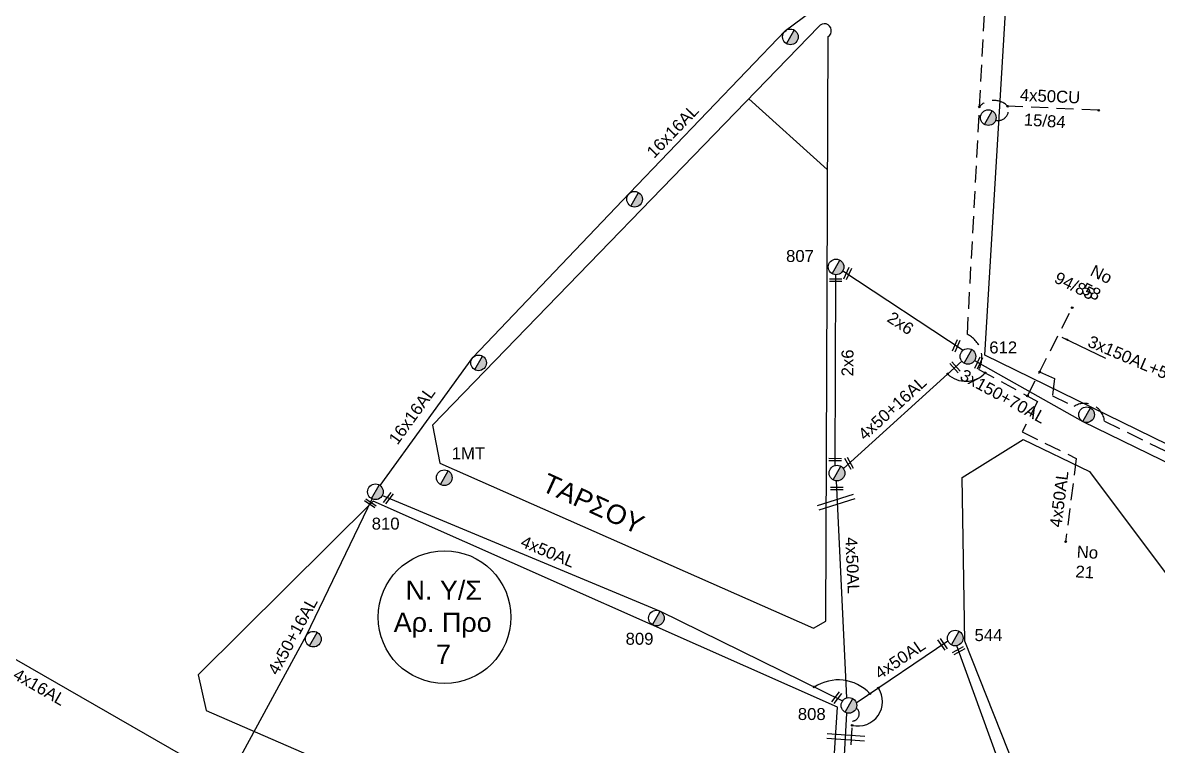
# Model space of a CAD drawing. Header units: millimetres. Extents: x 1091 to 3521, y 1177 to 2968.
# Drawn here: x 1449.9 to 1620.9, y 2750.7 to 2859.7 of the extents above; entities that cross this region are included whole.
import ezdxf
from ezdxf.enums import TextEntityAlignment as Align

# ---------------------------------------------------------------- set-up
doc = ezdxf.new("R2010")
doc.units = ezdxf.units.MM
doc.linetypes.add('DASHED', pattern=[19.05, 12.7, -6.35])
for name, color, linetype, lineweight in [('16x16AL', 7, 'Continuous', 30), ('2x6', 7, 'SYN_LINE', 30), ('3x150+50+CPE', 7, 'DASHED', 30), ('4x50CU', 7, 'Continuous', 30), ('Άγνωστα', 7, 'Continuous', 30), ('Γυμνά εναέρια ΧΤ (3Φ)   4x16AL', 7, 'Continuous', 30), ('Γυμνά εναέρια ΧΤ (3Φ) 4x50AL', 7, 'Continuous', 30), ('Γυμνά εναέρια ΧΤ και ΦΟΠ (3Φ)   4x50+16AL', 7, 'Continuous', 30), ('Καλώδια ΧΤ   3x150+70AL', 7, 'DASHED', 30), ('Καλώδια ΧΤ   3x150AL+50CU', 7, 'DASHED', 30), ('Υπόγεια Καλώδια Δικτύου ΧΤ   .10', 7, 'DASHED', 30), ('Υπόγεια καλώδια Παροχών ΧΤ   4x50AL', 7, 'DASHED', 30)]:
    doc.layers.add(name, color=color, linetype=linetype, lineweight=lineweight)
for name, color, linetype in [('TEXT ΚΑΛΩΔΙΩΝ', 7, 'Continuous'), ('ΑΓΝΩΣΤΟ ΕΝΑΕΡΙΟ ΚΑΛΩΔΙΟ', 7, 'Continuous'), ('Επιγραφές - Σχήματα', 7, 'Continuous'), ('Μηχανική τομή', 7, 'Continuous'), ('Στύλος ΦΜ', 7, 'Continuous'), ('Στύλος ΦΜ @ 1', 7, 'Continuous'), ('Συνδέσεις', 7, 'Continuous'), ('Τομή', 7, 'Continuous'), ('Υπόβαθρο ΔΕΗ', 7, 'Continuous')]:
    doc.layers.add(name, color=color, linetype=linetype)
doc.styles.add('arial', font='arial.ttf')
doc.styles.get("Standard").update_dxf_attribs({"font": 'arial.ttf', "height": 1.8})
doc.linetypes.add('SYN_LINE', pattern='A,0.5,-0.0001,["/\\/\\/\\/",Standard,S=0.1,R=0,X=0,Y=-0.05],-0.25', length=0.7501)
doc.dimstyles.new('ISO-25', dxfattribs={"dimtxt": 2.5, "dimasz": 2.5, "dimexe": 1.25, "dimexo": 0.625, "dimtad": 1, "dimtxsty": 'Standard', "dimcen": 2.5, "dimadec": 0, "dimazin": 0, "dimtfac": 1, "dimtmove": 0, "dimatfit": 3, "dimfxl": 1, "dimarcsym": 0})

# ---------------------------------------------------------------- blocks, each defined once
blk = doc.blocks.new('ΥΠΑΡΧΩΝ ΤΣΙΜΕΝΤΕΝΙΟΣ ΣΤΥΛΟΣ')
at = {"layer": 'Στύλος ΦΜ'}
blk.add_hatch(color=7, dxfattribs=at).paths.add_polyline_path([(-1.29, -2.28, 0.574793), (2.62, 0, 0.268822), (1.3, 2.27)])
at = {"layer": 'Στύλος ΦΜ', "color": 7}
blk.add_line((-1.29, -2.28), (1.3, 2.27), dxfattribs=at)
blk.add_circle((0, 0), 2.62, dxfattribs=at)
at = {"layer": 'Στύλος ΦΜ', "flags": 4}
for tag, p in [('ΑΡΙΘΜΟΣ', (-4.68, 8.05)), ('ΤΥΠΟΣ', (-4.91, 3.03))]:
    blk.add_attdef(tag, p, '', height=4, dxfattribs=at)
blk = doc.blocks.new('_ΣΥΝΔΕΣΗ')
at = {"layer": 'Συνδέσεις', "linetype": 'SYN_LINE', "ltscale": 40}
blk.add_hatch(color=256, dxfattribs=at).paths.add_polyline_path([(0.5, -0.01, 1), (-0.5, -0.01, 1)])
at = {"layer": 'Συνδέσεις'}
blk.add_circle((0, -0.01), 0.5, dxfattribs=at)
blk = doc.blocks.new('ΤΟΜΗ')
at = {"layer": 'Τομή', "ltscale": 40}
for p, q in [((11.33, -0.65), (-11.4, -0.65)), ((11.33, -3.42), (-11.4, -3.42))]:
    blk.add_line(p, q, dxfattribs=at)
blk = doc.blocks.new('ΜΗΧΑΝΙΚΗ ΤΟΜΗ')
at = {"layer": 'Μηχανική τομή', "ltscale": 40}
for p, q in [((-3.79, 1.21), (3.79, 1.21)), ((3.79, -0.34), (-3.79, -0.34))]:
    blk.add_line(p, q, dxfattribs=at)

msp = doc.modelspace()

# ---------------------------------------------------------------- hatches: boundary and pattern name
at = {"layer": 'Υπόβαθρο ΔΕΗ', "lineweight": -3, "ltscale": 0.1}
h = msp.add_hatch(color=256, dxfattribs=at)
h.dxf.hatch_style = 1
edge = h.paths.add_edge_path()
edge.add_spline(control_points=[(1537.41, 2549.21), (1537.63, 2549.51), (1540.34, 2553.11), (1545.72, 2560.4), (1552.44, 2569.92), (1556.97, 2575.9), (1558.76, 2578.25)], knot_values=[260.98887, 260.98887, 260.98887, 260.98887, 262.113706, 274.518577, 288.177921, 297.038871, 297.038871, 297.038871, 297.038871], degree=3, periodic=0)
edge.add_line((1558.76, 2578.25), (1557.49, 2579.35))
edge.add_spline(control_points=[(1557.49, 2579.35), (1557.35, 2579.17), (1557.22, 2578.98), (1555.84, 2577.18), (1554.6, 2575.54), (1552.15, 2572.26), (1550.94, 2570.6), (1547.84, 2566.31), (1545.96, 2563.67), (1542.57, 2558.96), (1541.05, 2556.89), (1538.39, 2553.3), (1537.25, 2551.78), (1536.11, 2550.26)], knot_values=[261.050003, 261.050003, 261.050003, 261.050003, 261.732834, 261.732834, 267.859852, 267.859852, 273.986871, 273.986871, 283.703429, 283.703429, 291.439526, 291.439526, 297.142348, 297.142348, 297.142348, 297.142348], degree=3, periodic=0)
edge.add_line((1536.11, 2550.26), (1537.41, 2549.21))
edge = h.paths.add_edge_path()
edge.add_spline(control_points=[(1580.64, 2606.16), (1581.29, 2606.94), (1584.02, 2610.2), (1589.5, 2616.9), (1594.8, 2622.82), (1597.93, 2626.33), (1598.13, 2626.55)], knot_values=[332.50931, 332.50931, 332.50931, 332.50931, 335.550703, 345.259731, 358.48712, 359.372362, 359.372362, 359.372362, 359.372362], degree=3, periodic=0)
edge.add_spline(control_points=[(1598.13, 2626.55), (1600.08, 2628.74), (1602.02, 2630.93), (1603.98, 2633.1)], knot_values=[359.372362, 359.372362, 359.372362, 359.372362, 368.154974, 368.154974, 368.154974, 368.154974], degree=3, periodic=0)
edge.add_line((1603.98, 2633.1), (1602.91, 2634.4))
edge.add_spline(control_points=[(1602.91, 2634.4), (1602.29, 2633.71), (1601.67, 2633.03), (1599.69, 2630.81), (1598.32, 2629.28), (1596.96, 2627.75)], knot_values=[359.492505, 359.492505, 359.492505, 359.492505, 362.259038, 362.259038, 368.403252, 368.403252, 368.403252, 368.403252], degree=3, periodic=0)
edge.add_spline(control_points=[(1596.96, 2627.75), (1596.88, 2627.65), (1596.79, 2627.56), (1595.26, 2625.84), (1593.81, 2624.22), (1591.22, 2621.29), (1590.07, 2619.99), (1587.8, 2617.36), (1586.68, 2616.03), (1584.05, 2612.87), (1582.54, 2611.04), (1580.5, 2608.59), (1579.97, 2607.95), (1579.44, 2607.32)], knot_values=[332.62243, 332.62243, 332.62243, 332.62243, 333.004816, 333.004816, 339.531417, 339.531417, 344.713491, 344.713491, 349.895565, 349.895565, 357.003007, 357.003007, 359.492505, 359.492505, 359.492505, 359.492505], degree=3, periodic=0)
edge.add_line((1579.44, 2607.32), (1580.64, 2606.16))
edge = h.paths.add_edge_path()
edge.add_spline(control_points=[(1742.07, 2753.73), (1746.92, 2758.08), (1751.74, 2762.46), (1756.36, 2767.04)], knot_values=[551.674484, 551.674484, 551.674484, 551.674484, 571.199355, 571.199355, 571.199355, 571.199355], degree=3, periodic=0)
edge.add_spline(control_points=[(1756.36, 2767.04), (1756.38, 2767.06), (1758.22, 2768.88), (1760.04, 2770.74), (1761.81, 2772.6)], knot_values=[571.199355, 571.199355, 571.199355, 571.199355, 571.281656, 578.987754, 578.987754, 578.987754, 578.987754], degree=3, periodic=0)
edge.add_spline(control_points=[(1761.81, 2772.6), (1762.62, 2773.46), (1763.43, 2774.32), (1764.23, 2775.19)], knot_values=[578.987754, 578.987754, 578.987754, 578.987754, 582.527531, 582.527531, 582.527531, 582.527531], degree=3, periodic=0)
edge.add_line((1764.23, 2775.19), (1763.09, 2776.42))
edge.add_spline(control_points=[(1763.09, 2776.42), (1762.27, 2775.53), (1761.44, 2774.64), (1760.6, 2773.76)], knot_values=[579.000974, 579.000974, 579.000974, 579.000974, 582.663195, 582.663195, 582.663195, 582.663195], degree=3, periodic=0)
edge.add_spline(control_points=[(1760.6, 2773.76), (1760.38, 2773.53), (1760.16, 2773.3), (1757.94, 2770.97), (1755.91, 2768.92), (1753.33, 2766.4), (1752.81, 2765.91), (1752.3, 2765.41)], knot_values=[567.142828, 567.142828, 567.142828, 567.142828, 568.110213, 568.110213, 576.851211, 576.851211, 579.000974, 579.000974, 579.000974, 579.000974], degree=3, periodic=0)
edge.add_spline(control_points=[(1752.3, 2765.41), (1750.2, 2763.4), (1748.07, 2761.42), (1743.24, 2757.01), (1740.52, 2754.58), (1736.77, 2751.21), (1735.72, 2750.27), (1734.68, 2749.33)], knot_values=[543.23113, 543.23113, 543.23113, 543.23113, 552.002269, 552.002269, 562.923172, 562.923172, 567.142828, 567.142828, 567.142828, 567.142828], degree=3, periodic=0)
edge.add_line((1734.68, 2749.33), (1735.72, 2748.03))
edge.add_spline(control_points=[(1735.72, 2748.03), (1737.12, 2749.27), (1739.23, 2751.18), (1741.35, 2753.08), (1742.07, 2753.73)], knot_values=[543.137533, 543.137533, 543.137533, 543.137533, 548.757021, 551.674464, 551.674464, 551.674464, 551.674464], degree=3, periodic=0)
edge.add_spline(control_points=[(1742.07, 2753.73), (1742.07, 2753.73), (1742.07, 2753.73), (1742.07, 2753.73)], knot_values=[551.674464, 551.674464, 551.674464, 551.674464, 551.674484, 551.674484, 551.674484, 551.674484], degree=3, periodic=0)
edge = h.paths.add_edge_path()
edge.add_spline(control_points=[(1797.62, 2816.77), (1799.16, 2819.01), (1802.26, 2823.61), (1805.23, 2828.29), (1806.72, 2830.69)], knot_values=[635.891223, 635.891223, 635.891223, 635.891223, 644.044754, 652.524779, 652.524779, 652.524779, 652.524779], degree=3, periodic=0)
edge.add_spline(control_points=[(1806.72, 2830.69), (1806.74, 2830.72), (1806.75, 2830.75), (1806.77, 2830.78)], knot_values=[652.524779, 652.524779, 652.524779, 652.524779, 652.626047, 652.626047, 652.626047, 652.626047], degree=3, periodic=0)
edge.add_spline(control_points=[(1806.77, 2830.78), (1807.22, 2831.5), (1807.66, 2832.23), (1808.1, 2832.96)], knot_values=[652.626047, 652.626047, 652.626047, 652.626047, 655.179142, 655.179142, 655.179142, 655.179142], degree=3, periodic=0)
edge.add_line((1808.1, 2832.96), (1806.62, 2833.74))
edge.add_spline(control_points=[(1806.62, 2833.74), (1806.22, 2833.07), (1805.81, 2832.4), (1805.4, 2831.74)], knot_values=[652.722274, 652.722274, 652.722274, 652.722274, 655.080982, 655.080982, 655.080982, 655.080982], degree=3, periodic=0)
edge.add_spline(control_points=[(1805.35, 2831.66), (1803.45, 2828.56), (1801.49, 2825.51), (1798.41, 2820.89), (1797.33, 2819.3), (1796.25, 2817.72)], knot_values=[635.895337, 635.895337, 635.895337, 635.895337, 646.850294, 646.850294, 652.628958, 652.628958, 652.628958, 652.628958], degree=3, periodic=0)
edge.add_spline(control_points=[(1796.25, 2817.72), (1793.91, 2814.34), (1791.51, 2811), (1789.05, 2807.7)], knot_values=[623.496411, 623.496411, 623.496411, 623.496411, 635.895317, 635.895317, 635.895317, 635.895317], degree=3, periodic=0)
edge.add_spline(control_points=[(1789.05, 2807.7), (1788.25, 2806.62), (1787.44, 2805.55), (1786.63, 2804.49)], knot_values=[619.46154, 619.46154, 619.46154, 619.46154, 623.496411, 623.496411, 623.496411, 623.496411], degree=3, periodic=0)
edge.add_line((1786.63, 2804.49), (1787.88, 2803.37))
edge.add_spline(control_points=[(1787.88, 2803.37), (1788.7, 2804.45), (1789.52, 2805.54), (1790.33, 2806.63)], knot_values=[619.321416, 619.321416, 619.321416, 619.321416, 623.404559, 623.404559, 623.404559, 623.404559], degree=3, periodic=0)
edge.add_spline(control_points=[(1790.33, 2806.63), (1791.15, 2807.72), (1793.62, 2811.08), (1796.03, 2814.47), (1797.62, 2816.77)], knot_values=[623.404559, 623.404559, 623.404559, 623.404559, 627.502698, 635.891223, 635.891223, 635.891223, 635.891223], degree=3, periodic=0)

# ---------------------------------------------------------------- linework, layer by layer
at = {"layer": '16x16AL', "color": 7, "lineweight": -3, "ltscale": 0.1}
msp.add_lwpolyline([(1503.69, 2789.99), (1517.63, 2809.26), (1541.24, 2834.03), (1564.75, 2858.54), (1600.63, 2885.15), (1628.04, 2916.93), (1660.11, 2948.22), (1665.4, 2953.16)], dxfattribs=at)
at = {"layer": '2x6', "color": 173, "lineweight": -3, "ltscale": 15}
for points in [[(1572.2, 2793.02), (1572.31, 2821.75)], [(1573.37, 2822.36), (1591.49, 2810.39)]]:
    msp.add_lwpolyline(points, dxfattribs=at)
at = {"layer": '3x150+50+CPE', "color": 7, "lineweight": -3, "ltscale": 0.2}
msp.add_lwpolyline([(1602.99, 2807.12), (1605.23, 2806.11), (1604.92, 2803.51), (1608.16, 2801.91, -0.552409), (1612.76, 2799.71), (1645.54, 2783.53, -0.859836), (1649.3, 2781.39), (1667.22, 2773.09, -0.431826), (1675.42, 2768.66, 4.775184)], format="xyb", dxfattribs=at)
at = {"layer": '4x50CU', "color": 173, "linetype": 'DASHED', "lineweight": -3, "ltscale": 0.2}
msp.add_lwpolyline([(1611.88, 2846.53), (1598.17, 2847.15, -0.617036), (1596.37, 2845.03, 2.557328)], format="xyb", dxfattribs=at)
msp.add_arc((1596.08, 2845.08), 2.94, 44.6527, 138.0047, dxfattribs=at)
at = {"layer": 'ΑΓΝΩΣΤΟ ΕΝΑΕΡΙΟ ΚΑΛΩΔΙΟ', "color": 173, "lineweight": -3, "ltscale": 0.1}
msp.add_lwpolyline([(1572.81, 2734.8), (1573.98, 2755.72)], dxfattribs=at)
at = {"layer": 'Γυμνά εναέρια ΧΤ (3Φ)   4x16AL', "color": 5, "lineweight": -3, "ltscale": 0.1}
msp.add_lwpolyline([(1431.88, 2773.53), (1479.63, 2746.06)], dxfattribs=at)
at = {"layer": 'Γυμνά εναέρια ΧΤ (3Φ) 4x50AL', "color": 5, "lineweight": -3, "ltscale": 0.1}
for points in [[(1573.94, 2758), (1572.42, 2790.7)], [(1504.02, 2788.5), (1545.87, 2771.05), (1573.31, 2757.55)], [(1575.38, 2757.24), (1589.17, 2766.61)]]:
    msp.add_lwpolyline(points, dxfattribs=at)
at = {"layer": 'Γυμνά εναέρια ΧΤ και ΦΟΠ (3Φ)   4x50+16AL', "color": 173, "lineweight": -3, "ltscale": 0.1}
for points in [[(1573.46, 2792.54), (1591.26, 2808.74)], [(1593.19, 2808.81), (1609.48, 2799.64), (1647.01, 2781.36), (1669.74, 2769.59), (1706.71, 2746.99)]]:
    msp.add_lwpolyline(points, dxfattribs=at)
at = {"layer": 'Γυμνά εναέρια ΧΤ και ΦΟΠ (3Φ)   4x50+16AL', "color": 5, "lineweight": -3, "ltscale": 0.1}
for points in [[(1481.15, 2746.35), (1492.62, 2767.46), (1502.51, 2787.97)], [(1615.53, 2703.34), (1600.55, 2738.12), (1590.5, 2765.86)]]:
    msp.add_lwpolyline(points, dxfattribs=at)
at = {"layer": 'Καλώδια ΧΤ   3x150+70AL', "color": 173, "lineweight": -3, "ltscale": 0.2}
msp.add_lwpolyline([(1592.06, 2812.79, -0.427605), (1593.85, 2807.49), (1602.65, 2802.68)], format="xyb", dxfattribs=at)
at = {"layer": 'Καλώδια ΧΤ   3x150+70AL', "color": 5, "lineweight": -3, "ltscale": 0.2}
msp.add_lwpolyline([(1573.83, 2729.61), (1573.93, 2732.42, 0.455378), (1573.91, 2735.72), (1574.8, 2754.5, 0.696418), (1575.38, 2756.49, -3.566177)], format="xyb", dxfattribs=at)
at = {"layer": 'Καλώδια ΧΤ   3x150AL+50CU', "color": 173, "lineweight": -3, "ltscale": 0.2}
msp.add_lwpolyline([(1601.16, 2803.5), (1607.89, 2816.78)], dxfattribs=at)
at = {"layer": 'Υπόβαθρο ΔΕΗ', "lineweight": -3, "ltscale": 0.1}
for points in [[(1594.73, 2809.66), (1598.51, 2872.21), (1634.27, 2914.27), (1748.5, 2835.58), (1707.42, 2754.48)], [(1591.35, 2791.19), (1600.5, 2796.91), (1610.49, 2792.12), (1655.24, 2732.39), (1613.49, 2711.56), (1591.73, 2766.54)], [(1476.3, 2761.48), (1477.48, 2756.11), (1569.87, 2715.9), (1572.56, 2756.59), (1502.66, 2787.63)]]:
    msp.add_lwpolyline(points, close=True, dxfattribs=at)
for points in [[(1569.74, 2859.15), (1511.59, 2799.08)], [(1511.59, 2799.08), (1512.66, 2793.38), (1568.93, 2768.49), (1570.8, 2769.54), (1571.13, 2857.61)], [(1559.2, 2848.27), (1571.01, 2837.59)]]:
    msp.add_lwpolyline(points, dxfattribs=at)
at = {"layer": 'Υπόβαθρο ΔΕΗ', "color": 0, "lineweight": -3, "ltscale": 0.1}
msp.add_circle((1513.39, 2770.17), 10, dxfattribs=at)
at = {"layer": 'Υπόβαθρο ΔΕΗ', "lineweight": -3, "ltscale": 0.1}
msp.add_arc((1570.58, 2858.52), 1.05, 301.0345, 143.0965, dxfattribs=at)
at = {"layer": 'Υπόβαθρο ΔΕΗ', "lineweight": -3}
for centre, radius, start, end in [((1591.89, 2809.67), 3.97, 226.1228, 317.0774), ((1572.65, 2754.13), 6.58, 43.213, 123.1695), ((1575.64, 2757.45), 3.69, 256.4691, 33.6122)]:
    msp.add_arc(centre, radius, start, end, dxfattribs=at)
at = {"layer": 'Υπόβαθρο ΔΕΗ', "lineweight": -3, "ltscale": 0.1}
for points in [[(1560.21, 2954.67), (1559.82, 2951.76), (1557.94, 2949.11), (1555.12, 2946.01), (1553.2, 2945), (1550.08, 2943.04), (1546.59, 2940.2), (1545.1, 2938.51), (1543.49, 2937.09), (1540.61, 2934.65), (1538.28, 2933.14), (1535, 2931.26), (1530.67, 2928.5), (1527.42, 2926.5), (1523.4, 2923.79), (1521.28, 2921.91), (1518.77, 2920.04), (1515.62, 2918.27), (1512, 2916.4), (1509.87, 2914.74), (1507.05, 2912.85), (1504.92, 2912.13), (1501.58, 2911.58), (1497.53, 2911.19), (1493.42, 2911.08), (1490.63, 2910.91), (1487.26, 2910.42), (1485.4, 2909.88), (1482.28, 2908.99), (1480.1, 2907.83), (1477.69, 2906.39), (1476.1, 2905.35), (1474.85, 2904.64), (1473.37, 2904.04), (1470.43, 2903.39), (1467.16, 2902.62), (1464.7, 2901.91), (1461.48, 2900.7), (1458.98, 2899.34), (1456.84, 2897.74), (1454.26, 2895.36), (1452.6, 2893.18), (1450.88, 2890.53), (1449.61, 2888.03), (1447, 2882.85), (1444.17, 2878.22), (1441.35, 2874.28), (1439.46, 2872.39), (1436.06, 2869.04), (1434.53, 2867.56), (1430.02, 2863.55), (1426.89, 2860.59), (1424.62, 2857.62), (1422.81, 2855.43), (1419.72, 2852.13), (1416.87, 2849.91), (1411.62, 2845.55), (1408.57, 2843.42), (1403.97, 2840.03), (1400.77, 2837.19), (1396.61, 2833.45), (1393.65, 2830.48), (1388.75, 2825.76), (1386.7, 2824.1), (1384.9, 2822.68), (1383.27, 2821.5), (1380.62, 2819.65), (1377.33, 2818.14), (1375.26, 2817.25), (1370.06, 2815.74), (1366.5, 2814.79), (1363.48, 2814.02), (1361.5, 2813.19), (1354.43, 2810.1), (1349.8, 2807.02), (1346.66, 2805), (1342.8, 2802.79), (1340.99, 2801.78), (1338.01, 2800.13), (1334.86, 2798.43), (1332.04, 2797.16), (1329.01, 2795.4), (1323.31, 2791.89)], [(1335.62, 2394.14), (1344.53, 2394.43), (1360.48, 2397.96), (1368.34, 2400.9), (1382.02, 2406.76), (1392.47, 2412.29), (1404.4, 2419.53), (1414.47, 2426.51), (1424.18, 2433.66), (1440.74, 2446.25), (1456.58, 2459.8), (1469.4, 2472.03), (1484.71, 2486.71), (1500.03, 2502.92), (1512.41, 2518.15), (1525.7, 2534.19), (1538.08, 2550.11), (1545.44, 2560.09), (1553.43, 2571.17), (1563.13, 2584.01), (1572.27, 2596), (1582.59, 2608.49), (1588.81, 2615.95), (1597.54, 2625.89), (1607.98, 2637.46), (1622.14, 2651.57), (1629.32, 2657.89), (1640, 2666.91), (1650.61, 2676.5), (1659.43, 2684.72), (1668.7, 2693.39), (1689.74, 2710.46), (1708.26, 2725.06), (1725.86, 2739.38), (1739.9, 2751.78), (1756.42, 2767.09), (1769.1, 2780.57), (1783, 2797.11), (1792.76, 2809.93), (1802.17, 2823.54), (1812.07, 2839.71), (1821.05, 2855.6), (1829.39, 2868.85), (1841, 2886.39), (1851.12, 2901.71), (1861.81, 2917.22), (1872.99, 2931.09), (1887.34, 2947.5), (1892.81, 2952.88)]]:
    msp.add_spline(points, degree=3, dxfattribs=at)
msp.add_open_spline([(1335.62, 2395.81), (1336.34, 2395.82), (1337.06, 2395.82), (1339.21, 2395.84), (1340.64, 2395.87), (1343.27, 2395.99), (1344.48, 2396.09), (1346.9, 2396.36), (1348.11, 2396.54), (1351.72, 2397.19), (1354.12, 2397.77), (1358.13, 2398.94), (1359.76, 2399.47), (1362.99, 2400.61), (1364.6, 2401.22), (1367.63, 2402.41), (1369.06, 2402.97), (1371.9, 2404.12), (1373.31, 2404.7), (1376.69, 2406.13), (1378.64, 2407), (1382.85, 2408.99), (1385.09, 2410.14), (1389.15, 2412.33), (1390.97, 2413.35), (1394.59, 2415.42), (1396.39, 2416.48), (1400.22, 2418.81), (1402.25, 2420.1), (1406.26, 2422.75), (1408.24, 2424.12), (1413.14, 2427.59), (1416.05, 2429.72), (1420.99, 2433.36), (1423.02, 2434.88), (1427.09, 2437.9), (1429.12, 2439.41), (1434.15, 2443.21), (1437.14, 2445.51), (1444.06, 2451.04), (1447.96, 2454.32), (1453.69, 2459.41), (1455.6, 2461.15), (1459.36, 2464.68), (1461.23, 2466.47), (1464.92, 2470.03), (1466.74, 2471.79), (1470.4, 2475.3), (1472.23, 2477.04), (1477.73, 2482.27), (1481.39, 2485.75), (1488.55, 2492.85), (1492.05, 2496.47), (1496.91, 2501.86), (1498.38, 2503.55), (1501.26, 2506.97), (1502.68, 2508.7), (1505.81, 2512.59), (1507.52, 2514.75), (1510.54, 2518.5), (1511.83, 2520.09), (1514.44, 2523.25), (1515.75, 2524.82), (1519.68, 2529.52), (1522.3, 2532.64), (1527.41, 2538.95), (1529.93, 2542.15), (1534.8, 2548.51), (1537.17, 2551.66), (1541.05, 2556.89), (1542.57, 2558.96), (1545.96, 2563.67), (1547.84, 2566.31), (1550.94, 2570.6), (1552.15, 2572.26), (1554.6, 2575.54), (1555.84, 2577.18), (1558.42, 2580.57), (1559.76, 2582.33), (1562.59, 2586.05), (1564.07, 2588.03), (1567.05, 2591.99), (1568.55, 2593.97), (1571.26, 2597.43), (1572.46, 2598.92), (1574.88, 2601.87), (1576.1, 2603.33), (1578.56, 2606.27), (1579.8, 2607.75), (1582.54, 2611.04), (1584.05, 2612.87), (1586.68, 2616.03), (1587.8, 2617.36), (1590.07, 2619.99), (1591.22, 2621.29), (1593.81, 2624.22), (1595.26, 2625.84), (1598.15, 2629.09), (1599.6, 2630.72), (1603.17, 2634.7), (1605.3, 2637.05), (1609.65, 2641.68), (1611.86, 2643.97), (1616.26, 2648.34), (1618.44, 2650.44), (1622.85, 2654.49), (1625.07, 2656.45), (1629.56, 2660.29), (1631.83, 2662.18), (1635.63, 2665.38), (1637.18, 2666.68), (1641.77, 2670.66), (1644.77, 2673.39), (1649.56, 2677.8), (1651.36, 2679.46), (1654.94, 2682.79), (1656.73, 2684.46), (1660.28, 2687.82), (1662.05, 2689.52), (1665.18, 2692.45), (1666.52, 2693.69), (1669.26, 2696.12), (1670.64, 2697.32), (1674.84, 2700.86), (1677.68, 2703.15), (1683.03, 2707.36), (1685.53, 2709.3), (1693, 2715.11), (1697.95, 2719.01), (1705.34, 2724.87), (1707.79, 2726.82), (1712.69, 2730.71), (1715.12, 2732.67), (1719.85, 2736.52), (1722.14, 2738.41), (1728.94, 2744.18), (1733.37, 2748.16), (1740.52, 2754.58), (1743.24, 2757.01), (1748.6, 2761.91), (1751.25, 2764.38), (1755.91, 2768.92), (1757.94, 2770.97), (1761.94, 2775.16), (1763.91, 2777.29), (1769.01, 2782.94), (1772.1, 2786.49), (1778.15, 2793.7), (1781.11, 2797.36), (1789.42, 2808.02), (1794.6, 2815.15), (1801.5, 2825.53), (1803.47, 2828.61), (1806.9, 2834.17), (1808.38, 2836.64), (1811.3, 2841.69), (1812.73, 2844.27), (1815.62, 2849.45), (1817.06, 2852.05), (1819.5, 2856.28), (1820.48, 2857.91), (1822.45, 2861.14), (1823.46, 2862.74), (1826.07, 2866.84), (1827.69, 2869.31), (1830.94, 2874.25), (1832.57, 2876.71), (1836.34, 2882.38), (1838.47, 2885.59), (1842.73, 2892.02), (1844.86, 2895.24), (1848.41, 2900.62), (1849.83, 2902.78), (1852.69, 2907.1), (1854.13, 2909.26), (1856.89, 2913.28), (1858.2, 2915.14), (1860.9, 2918.81), (1862.29, 2920.62), (1865.12, 2924.19), (1866.55, 2925.94), (1869.38, 2929.37), (1870.77, 2931.03), (1873.55, 2934.37), (1874.93, 2936.04), (1879.14, 2941.04), (1882.01, 2944.34), (1886.07, 2948.6), (1887.12, 2949.67), (1889.25, 2951.77), (1890.32, 2952.8), (1891.48, 2953.92), (1891.56, 2954), (1891.65, 2954.08)], degree=3, knots=[0, 0, 0, 0, 2.166148, 2.166148, 6.498445, 6.498445, 10.265763, 10.265763, 14.03308, 14.03308, 21.567715, 21.567715, 26.783111, 26.783111, 31.998507, 31.998507, 36.609107, 36.609107, 41.219706, 41.219706, 47.702734, 47.702734, 55.361699, 55.361699, 61.656862, 61.656862, 67.952024, 67.952024, 75.225312, 75.225312, 82.498599, 82.498599, 93.336109, 93.336109, 100.938237, 100.938237, 108.540365, 108.540365, 119.906013, 119.906013, 135.262764, 135.262764, 143.046265, 143.046265, 150.829766, 150.829766, 158.421213, 158.421213, 166.01266, 166.01266, 181.195553, 181.195553, 196.378447, 196.378447, 203.139727, 203.139727, 209.901007, 209.901007, 218.17125, 218.17125, 224.294478, 224.294478, 230.417706, 230.417706, 242.664163, 242.664163, 254.910619, 254.910619, 266.752825, 266.752825, 274.488922, 274.488922, 284.205481, 284.205481, 290.332499, 290.332499, 296.459518, 296.459518, 303.102773, 303.102773, 310.521928, 310.521928, 317.941082, 317.941082, 323.632036, 323.632036, 329.322989, 329.322989, 335.111928, 335.111928, 342.21937, 342.21937, 347.401444, 347.401444, 352.583519, 352.583519, 359.110119, 359.110119, 365.636719, 365.636719, 375.115877, 375.115877, 384.595036, 384.595036, 393.595586, 393.595586, 402.417975, 402.417975, 411.240365, 411.240365, 417.351182, 417.351182, 429.572817, 429.572817, 436.920313, 436.920313, 444.267808, 444.267808, 451.615303, 451.615303, 457.062825, 457.062825, 462.510346, 462.510346, 473.405389, 473.405389, 482.870876, 482.870876, 501.801851, 501.801851, 511.190138, 511.190138, 520.578425, 520.578425, 529.535879, 529.535879, 547.450786, 547.450786, 558.371689, 558.371689, 569.292592, 569.292592, 578.03359, 578.03359, 586.774588, 586.774588, 600.952588, 600.952588, 615.130587, 615.130587, 641.674, 641.674, 652.706754, 652.706754, 661.38308, 661.38308, 670.280364, 670.280364, 679.177647, 679.177647, 684.825847, 684.825847, 690.474048, 690.474048, 699.322624, 699.322624, 708.1712, 708.1712, 719.749064, 719.749064, 731.326928, 731.326928, 739.082483, 739.082483, 746.838037, 746.838037, 753.616582, 753.616582, 760.393168, 760.393168, 767.169755, 767.169755, 773.671582, 773.671582, 780.173409, 780.173409, 793.177063, 793.177063, 797.627508, 797.627508, 802.077954, 802.077954, 802.435638, 802.435638, 802.435638, 802.435638], dxfattribs=at)
at = {"layer": 'Υπόγεια Καλώδια Δικτύου ΧΤ   .10', "color": 173, "linetype": 'DASHED', "lineweight": -3, "ltscale": 0.2}
msp.add_lwpolyline([(1616.64, 2954.32), (1631.5, 2915.09), (1595.26, 2872.41), (1592.06, 2812.79)], dxfattribs=at)
at = {"layer": 'Υπόγεια καλώδια Παροχών ΧΤ   4x50AL', "color": 173, "lineweight": -3, "ltscale": 0.2}
msp.add_lwpolyline([(1602.65, 2802.68), (1600.37, 2798.07), (1608.51, 2794.08), (1606.9, 2781.53)], dxfattribs=at)

# ---------------------------------------------------------------- block references
at = {"layer": 'Μηχανική τομή', "lineweight": -3}
for p, xscale, yscale, zscale, rotation in [((1573.99, 2821.98), 0.2499999999999674, 0.2499999999999674, 0.2499999999999674, 245.3841816661787), ((1572.28, 2821.04), 0.2499999999999674, 0.2499999999999674, 0.2499999999999674, 179.7638908507678), ((1590.33, 2811.1), 0.2499999999999674, 0.2499999999999674, 0.2499999999999674, 245.3841816661787), ((1593.7, 2808.49), 0.2499999999999674, 0.2499999999999674, 0.2499999999999674, 245.3841816661787), ((1590.18, 2807.73), 0.2499999999999673, 0.2499999999999673, 0.2499999999999673, 311.4281143135322), ((1572.21, 2794.01), 0.2499999999999674, 0.2499999999999674, 0.2499999999999674, 179.7638908507678), ((1574.39, 2793.39), 0.2499999999999673, 0.2499999999999673, 0.2499999999999673, 119.819171590625), ((1505.02, 2788.03), 0.2499999999999674, 0.2499999999999674, 0.2499999999999674, 52.77139307448979), ((1572.47, 2789.65), 0.2499999999999674, 0.2499999999999674, 0.2499999999999674, 179.7638908507678), ((1502.14, 2787.22), 0.2499999999999674, 0.2499999999999674, 0.2499999999999674, 325.5690189053025), ((1588.47, 2766.13), 0.2499999999999674, 0.2499999999999674, 0.2499999999999674, 124.3935750943692), ((1590.86, 2765.01), 0.2499999999999674, 0.2499999999999674, 0.2499999999999674, 28.38811580206336), ((1572.53, 2757.98), 0.2499999999999674, 0.2499999999999674, 0.2499999999999674, 52.77139307448979)]:
    msp.add_blockref('ΜΗΧΑΝΙΚΗ ΤΟΜΗ', p, dxfattribs=dict(at, xscale=xscale, yscale=yscale, zscale=zscale, rotation=rotation))
at = {"layer": 'Στύλος ΦΜ @ 1', "lineweight": -3, "ltscale": 40, "xscale": 0.4499999999998181, "yscale": 0.4499999999998181, "zscale": 0.4499999999998181}
for p in [(1565.46, 2857.59), (1595.26, 2845.42), (1542, 2833.13), (1518.51, 2808.48), (1610.06, 2800.67), (1572.48, 2791.87), (1493.63, 2766.85)]:
    msp.add_blockref('ΥΠΑΡΧΩΝ ΤΣΙΜΕΝΤΕΝΙΟΣ ΣΤΥΛΟΣ', p, dxfattribs=at)
at = {"layer": 'Στύλος ΦΜ @ 1', "lineweight": -3, "ltscale": 40}
ref = msp.add_blockref('ΥΠΑΡΧΩΝ ΤΣΙΜΕΝΤΕΝΙΟΣ ΣΤΥΛΟΣ', (1572.34, 2822.93), dxfattribs=dict(at, xscale=0.4499999999998181, yscale=0.4499999999998181, zscale=0.4499999999998181))
ref.add_attrib('ΤΥΠΟΣ', '807', (1564.81, 2823.68), dxfattribs={"layer": 'Στύλος ΦΜ', "height": 1.8, "flags": 4})
ref = msp.add_blockref('ΥΠΑΡΧΩΝ ΤΣΙΜΕΝΤΕΝΙΟΣ ΣΤΥΛΟΣ', (1592.2, 2809.45), dxfattribs=dict(at, xscale=0.4499999999998181, yscale=0.4499999999998181, zscale=0.4499999999998181))
ref.add_attrib('ΤΥΠΟΣ', '612', (1595.41, 2809.9), dxfattribs={"layer": 'Στύλος ΦΜ', "height": 1.8, "flags": 4})
ref = msp.add_blockref('ΥΠΑΡΧΩΝ ΤΣΙΜΕΝΤΕΝΙΟΣ ΣΤΥΛΟΣ', (1513.35, 2791.18), dxfattribs=dict(at, xscale=0.4499999999998181, yscale=0.4499999999998181, zscale=0.4499999999998181))
ref.add_attrib('ΤΥΠΟΣ', '1MT', (1514.47, 2793.95), dxfattribs={"layer": 'Στύλος ΦΜ', "height": 1.8, "flags": 4})
ref = msp.add_blockref('ΥΠΑΡΧΩΝ ΤΣΙΜΕΝΤΕΝΙΟΣ ΣΤΥΛΟΣ', (1502.98, 2789.05), dxfattribs=dict(at, xscale=0.4499999999998181, yscale=0.4499999999998181, zscale=0.4499999999998181))
ref.add_attrib('ΤΥΠΟΣ', '810', (1502.42, 2783.36), dxfattribs={"layer": 'Στύλος ΦΜ', "height": 1.8, "flags": 4})
ref = msp.add_blockref('ΥΠΑΡΧΩΝ ΤΣΙΜΕΝΤΕΝΙΟΣ ΣΤΥΛΟΣ', (1545.29, 2770.03), dxfattribs=dict(at, xscale=0.4499999999998181, yscale=0.4499999999998181, zscale=0.4499999999998181))
ref.add_attrib('ΤΥΠΟΣ', '809', (1540.65, 2766.01), dxfattribs={"layer": 'Στύλος ΦΜ', "height": 1.8, "flags": 4})
ref = msp.add_blockref('ΥΠΑΡΧΩΝ ΤΣΙΜΕΝΤΕΝΙΟΣ ΣΤΥΛΟΣ', (1590.28, 2767.01), dxfattribs=dict(at, xscale=0.4499999999998181, yscale=0.4499999999998181, zscale=0.4499999999998181))
ref.add_attrib('ΤΥΠΟΣ', '544', (1593.19, 2766.56), dxfattribs={"layer": 'Στύλος ΦΜ', "height": 1.8, "flags": 4})
ref = msp.add_blockref('ΥΠΑΡΧΩΝ ΤΣΙΜΕΝΤΕΝΙΟΣ ΣΤΥΛΟΣ', (1574.27, 2756.87), dxfattribs=dict(at, xscale=0.4499999999998181, yscale=0.4499999999998181, zscale=0.4499999999998181))
ref.add_attrib('ΤΥΠΟΣ', '808', (1566.58, 2754.67), dxfattribs={"layer": 'Στύλος ΦΜ', "height": 1.8, "flags": 4})
at = {"layer": 'Συνδέσεις', "lineweight": -3, "xscale": 0.25, "yscale": 0.25, "zscale": 0.25}
for p in [(1593.9, 2847.05), (1598.18, 2847.15), (1611.88, 2846.53), (1607.89, 2816.79), (1589.14, 2806.82), (1594.79, 2806.97), (1603, 2807.12), (1601.16, 2803.5), (1606.9, 2781.53), (1569.05, 2759.65), (1577.45, 2758.64), (1578.71, 2759.5), (1574.77, 2753.87)]:
    msp.add_blockref('_ΣΥΝΔΕΣΗ', p, dxfattribs=at)
at = {"layer": 'Τομή', "lineweight": -3, "xscale": 0.2499999999999998, "yscale": 0.2499999999999998, "zscale": 0.2499999999999998}
for p, rotation in [((1572.52, 2787.04), 197.4591765920424), ((1573.75, 2751.57), 175.8459515960239)]:
    msp.add_blockref('ΤΟΜΗ', p, dxfattribs=dict(at, rotation=rotation))

# ---------------------------------------------------------------- texts
at = {"lineweight": -3, "ltscale": 40, "insert": (1528.99, 2791.95), "char_height": 2.9, "width": 64.8866, "attachment_point": 1, "rotation": 335.4165, "style": 'arial'}
msp.add_mtext('ΤΑΡΣΟΥ', dxfattribs=at)
at = {"lineweight": -3, "ltscale": 40, "insert": (1505.28, 2775.68), "char_height": 2.9, "width": 15.5101, "attachment_point": 1, "style": 'arial'}
msp.add_mtext('{\\W1.98471; }N. Y/Σ\\P{\\W0.408263; }Αρ. Προ\\P{\\W6.05589; }7', dxfattribs=at)
at = {"layer": 'TEXT ΚΑΛΩΔΙΩΝ', "lineweight": -3, "ltscale": 0.1, "style": 'arial'}
for s, rotation, p in [('4x50CU', 357.4006, (1604.56, 2848.66)), ('16x16AL', 46.1896, (1547.72, 2843.39)), ('2x6', 326.5609, (1582.06, 2814.46)), (' 3x150AL+50CU', 336.8791, (1618.3, 2808.48)), ('2x6', 89.7954, (1574.06, 2808.47)), ('4x50+16AL', 42.3063, (1580.8, 2801.66)), ('3x150+70AL', 331.3772, (1597.49, 2803.45)), ('16x16AL', 54.1218, (1508.47, 2800.55)), (' 4x50AL', 82.6818, (1605.87, 2787.62)), (' 4x50AL', 337.3726, (1528.65, 2780.18)), (' 4x50AL', 272.6538, (1574.8, 2778.31)), ('4x50+16AL', 61.4599, (1490.51, 2767.35)), (' 4x50AL', 34.1953, (1581.67, 2763.68)), ('4x16AL', 330.0869, (1452.4, 2759.65))]:
    msp.add_text(s, height=1.8, rotation=rotation, dxfattribs=at).set_placement(p, align=Align.MIDDLE_CENTER)
at = {"layer": 'Άγνωστα', "color": 7, "lineweight": -3, "char_height": 1.8, "attachment_point": 1}
for s, insert, rotation in [('15/84', (1600.68, 2846.05), 356.2776), ('94/85', (1605.83, 2822.29), 333.7996)]:
    msp.add_mtext_dynamic_manual_height_columns(s, width=1.8, gutter_width=2.31, heights=[0.0453], dxfattribs=dict(at, insert=insert, rotation=rotation))
at = {"layer": 'Άγνωστα', "color": 7, "lineweight": -3}
note = msp.add_mtext_dynamic_manual_height_columns('No ', width=1.8, gutter_width=2.31, heights=[0.0453, 0], dxfattribs=dict(at, insert=(1607.56, 2825.16), char_height=1.8, attachment_point=1, rotation=333.7996))
for column, words in zip(note.columns.linked_columns, ['58']):
    column.text = words
note = msp.add_mtext_dynamic_manual_height_columns('No ', width=1.8, gutter_width=2.31, heights=[0.0453, 0], dxfattribs=dict(at, insert=(1604.55, 2781.23), char_height=1.8, attachment_point=1, rotation=356.2392))
for column, words in zip(note.columns.linked_columns, ['21']):
    column.text = words

# ---------------------------------------------------------------- leaders
at = {"layer": 'Επιγραφές - Σχήματα', "lineweight": -3, "ltscale": 40}
msp.add_leader([(1606.35, 2812.35), (1612.89, 2809.18)], dimstyle='ISO-25', override={"dimasz": 1, "dimtad": 0}, dxfattribs=at)

doc.saveas('drawing.dxf')
